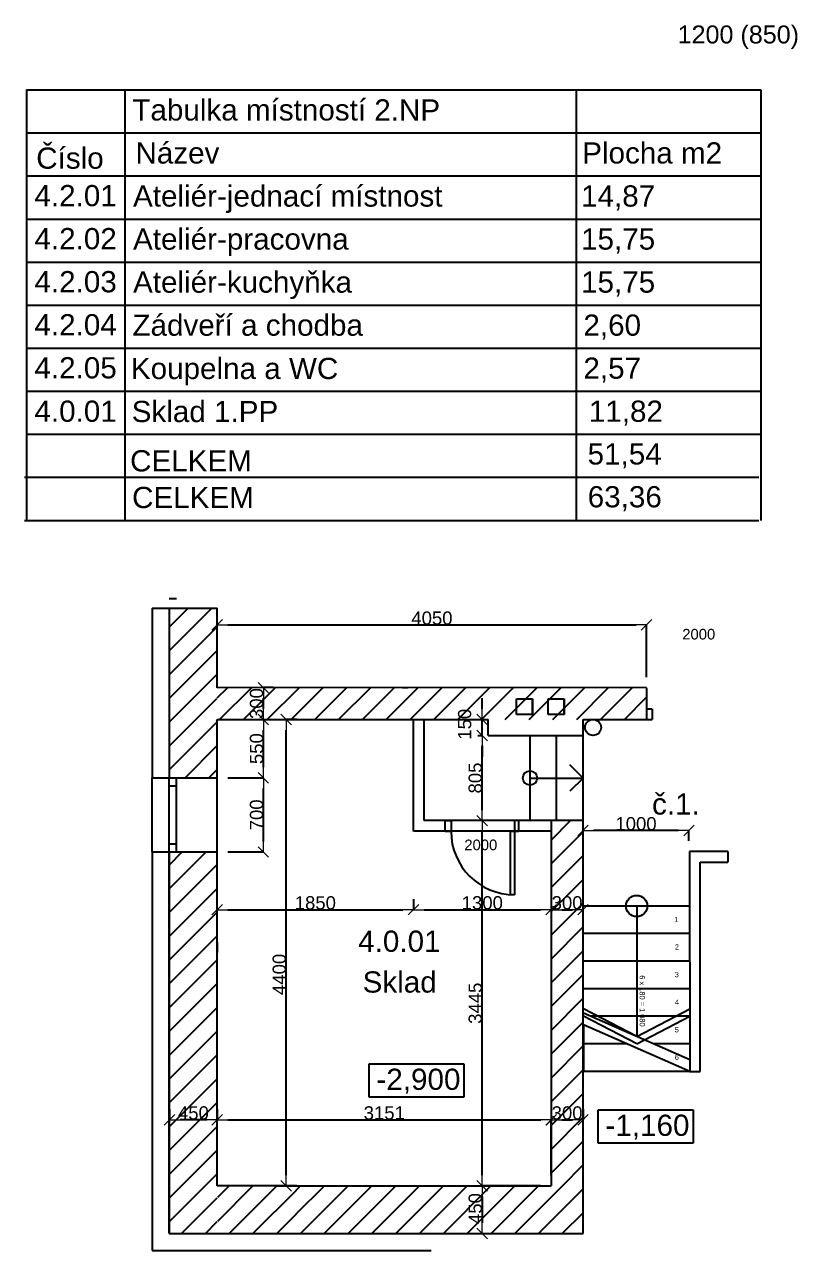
# Model space of a CAD drawing. Header units: millimetres. Extents: x 1480 to 86316, y 1484 to 27567.
# Drawn here: x 39587 to 46878, y 1484 to 13050 of the extents above; entities that cross this region are included whole.
import ezdxf

# ---------------------------------------------------------------- set-up
doc = ezdxf.new("R2010")
doc.units = ezdxf.units.MM
doc.layers.add('přís2 obv. zdivo', color=7, linetype='Continuous')
doc.layers.add('sládek zona', color=7, linetype='Continuous')
doc.styles.add('GENERATED_STYLE_1', font='arial.ttf')

# ---------------------------------------------------------------- blocks, each defined once
blk = doc.blocks.new('ARROWHEAD_6')
at = {"color": 0, "linetype": 'Continuous', "lineweight": 0}
for p, q in [((0, 0), (-1, 0)), ((-0.5, -0.5), (0.5, 0.5))]:
    blk.add_line(p, q, dxfattribs=at)

msp = doc.modelspace()

# ---------------------------------------------------------------- linework, layer by layer
at = {"color": 7}
for p, q in [((40951.1, 7634.1), (41021.1, 7634.1)), ((40791.1, 7543.6), (40791.1, 5943.6)), ((40791.1, 7543.6), (41404.8, 7543.6)), ((40951.1, 7543.6), (40951.1, 5943.6)), ((40952.7, 5943.6), (40953.2, 7543.6)), ((41404.8, 6793.6), (41404.8, 7543.6)), ((41404.8, 6893.6), (41404.8, 7385.5)), ((41504.8, 7385.3), (45354.7, 7385.3)), ((45454.7, 6894), (45454.7, 7385.5)), ((45454.7, 6794), (41404.8, 6793.6)), ((41932.2, 6793.7), (41839.5, 6793.7)), ((43152.2, 6793.8), (43202.2, 6793.8)), ((45454.7, 6793.6), (45454.8, 6493.6)), ((41839.4, 6593.6), (41839.4, 6693.7)), ((43902.6, 6593.6), (43902.6, 6693.6)), ((44227.2, 6539.8), (44227.2, 6689.2)), ((44227.2, 6689.2), (44376.9, 6689.2)), ((44376.9, 6689.2), (44376.9, 6539.8)), ((44377.2, 6539.8), (44377.2, 6689.2)), ((44527.2, 6539.8), (44527.2, 6689.2)), ((44527.2, 6539.8), (44527.2, 6689.2)), ((44527.2, 6539.8), (44527.2, 6689.2)), ((44527.2, 6689.2), (44677.2, 6689.2)), ((44676.9, 6689.2), (44676.9, 6539.8)), ((44676.9, 6689.2), (44676.9, 6539.8)), ((44676.9, 6689.2), (44676.9, 6539.8)), ((44677.2, 6539.8), (44677.2, 6689.2)), ((44677.2, 6539.8), (44677.2, 6689.2)), ((44677.2, 6539.8), (44677.2, 6689.2)), ((45454.8, 6593.6), (45504.8, 6593.6)), ((45506.4, 6593.6), (45506.4, 6493.6)), ((45506.4, 6593.6), (45506.4, 6593.6)), ((41404.8, 5943.6), (41404.8, 6493.6)), ((41404.8, 6493.6), (43961.5, 6493.6)), ((41504.8, 6493.6), (41839.5, 6493.6)), ((41504.8, 6493.6), (41839.5, 6493.6)), ((42159.8, 6493.6), (42053.9, 6493.6)), ((43254.8, 5439.1), (43254.8, 6493.6)), ((43354.8, 5539.1), (43354.8, 6493.6)), ((43861.5, 6493.6), (43902.4, 6493.6)), ((43902.6, 6343.6), (43902.6, 6493.6)), ((43961.5, 6343.6), (43961.5, 6493.6)), ((44376.9, 6539.8), (44227.2, 6539.8)), ((44676.9, 6539.8), (44527.2, 6539.8)), ((44676.9, 6539.8), (44527.2, 6539.8)), ((44676.9, 6539.8), (44527.2, 6539.8)), ((44854.8, 6343.6), (44854.8, 6493.6)), ((44854.8, 6493.6), (45456.4, 6493.6)), ((45404.8, 6493.6), (45454.8, 6493.6)), ((45456.4, 6493.6), (45506.4, 6493.6)), ((41839.4, 6043.6), (41839.4, 6393.6)), ((42054.1, 2193.6), (42054.1, 6393.6)), ((43861.5, 6343.6), (43902.4, 6343.6)), ((43861.5, 6343.6), (43902.4, 6343.6)), ((43961.5, 6343.6), (44854.8, 6343.6)), ((44354.8, 5539.1), (44354.8, 6343.6)), ((44604.8, 5539.1), (44604.8, 6343.6)), ((44854.8, 5539.1), (44854.8, 6343.6)), ((43902.6, 5639.1), (43902.6, 6243.6)), ((43902.6, 6243.6), (43902.6, 6143.6)), ((44854.8, 5941.3), (44729.8, 6066.3)), ((40791.1, 5943.6), (41404.8, 5943.6)), ((40791.1, 5243.5), (40791.1, 5943.6)), ((40952.4, 5243.5), (40952.4, 5943.6)), ((41021.1, 5243.5), (41021.1, 5943.6)), ((41404.8, 5243.5), (41404.8, 5943.6)), ((41504.8, 5943.6), (41839.5, 5943.6)), ((41504.8, 5943.6), (41839.5, 5943.6)), ((44354.8, 5941.3), (44854.8, 5941.3)), ((44854.8, 5941.3), (44729.8, 5816.3)), ((40952.4, 5868), (41021.1, 5868)), ((41839.4, 5343.5), (41839.4, 5843.6)), ((43354.8, 5539.1), (43354.8, 5597.5)), ((44554.8, 5439.1), (43254.8, 5439.1)), ((44554.8, 5539.1), (43354.8, 5539.1)), ((43553.5, 5539.1), (43609.7, 5539.1)), ((43553.5, 5439.1), (43553.5, 5539.1)), ((44249.6, 5539.1), (43553.5, 5539.1)), ((43553.5, 5439.1), (43609.7, 5439.1)), ((44249.6, 5439.1), (43553.5, 5439.1)), ((43609.7, 5539.1), (43609.7, 5439.1)), ((44454.8, 5539.1), (43902.4, 5539.1)), ((44454.8, 5539.1), (43902.4, 5539.1)), ((43902.6, 2193.6), (43902.6, 5439.1)), ((44169.7, 4839.1), (44169.7, 5439.1)), ((44169.7, 5439.1), (44249.6, 5439.1)), ((44209.7, 5539.1), (44209.7, 5439.1)), ((44249.6, 5539.1), (44209.7, 5539.1)), ((44209.7, 5439.1), (44209.7, 4839.1)), ((44249.6, 5439.1), (44249.6, 5539.1)), ((44854.8, 5539.1), (44354.8, 5539.1)), ((44554.8, 5539.1), (44554.8, 2093.6)), ((44854.8, 5539.1), (44754.8, 5539.1)), ((44854.8, 5539.1), (44754.8, 5539.1)), ((44854.8, 1643.6), (44854.8, 5539.1)), ((44854.8, 5348.3), (44854.8, 5445.2)), ((45754.5, 5445), (44954.8, 5445)), ((45854.5, 5348.3), (45854.5, 5445.2)), ((40952.4, 5321.1), (41021.1, 5321.1)), ((40783.1, 5243.5), (41404.8, 5243.5)), ((40791.1, 5243.5), (40791.1, 1483.6)), ((40951.1, 5243.5), (40951.1, 1643.6)), ((40951.1, 1643.6), (40952.4, 5243.5)), ((41404.8, 2093.6), (41404.8, 5243.5)), ((41504.8, 5243.5), (41839.5, 5243.5)), ((46221.5, 5248.3), (45859.5, 5248.3)), ((45859.5, 5248.3), (45860.9, 3173.6)), ((46221.5, 5248.3), (46221.5, 5148.3)), ((45959.5, 3173.6), (45959.5, 5148.3)), ((45959.5, 5148.3), (46221.5, 5148.3)), ((43254.8, 4799), (43254.8, 4699.2)), ((43254.8, 4799), (43254.8, 4699.2)), ((44209.7, 4839.1), (44169.7, 4839.1)), ((44554.8, 4799), (44554.8, 4699.2)), ((44554.8, 4799), (44554.8, 4699.2)), ((41404.8, 4599), (41404.8, 4698.8)), ((41504.8, 4699), (43154.8, 4699)), ((43354.8, 4699), (44454.8, 4699)), ((44654.8, 4699), (44754.8, 4699)), ((44854.8, 4633.6), (44854.8, 4698.8)), ((45860.9, 4733.6), (44860.9, 4733.6)), ((45860.9, 4733.6), (44860.9, 4733.6)), ((45860.9, 4733.6), (44860.9, 4733.6)), ((45860.9, 4733.6), (44860.9, 4733.6)), ((45360.9, 4733.6), (45360.9, 3502.9)), ((45860.9, 4473.6), (44860.9, 4473.6)), ((45860.9, 4473.6), (44860.9, 4473.6)), ((41404.8, 4393.6), (41404.8, 4293.6)), ((45860.9, 4213.6), (44860.9, 4213.6)), ((45860.9, 4213.6), (44860.9, 4213.6)), ((45860.9, 3953.6), (44860.9, 3953.6)), ((45860.9, 3953.6), (44860.9, 3953.6)), ((45360.9, 3502.9), (44860.9, 3762.9)), ((45860.9, 3282.9), (44860.9, 3722.9)), ((45360.9, 3502.9), (45860.9, 3762.9)), ((45360.9, 3433.6), (44860.9, 3693.6)), ((45860.9, 3173.6), (44860.9, 3613.6)), ((44860.9, 3613.6), (44860.9, 3173.6)), ((45860.9, 3693.6), (44927.4, 3693.6)), ((45860.9, 3693.6), (44927.4, 3693.6)), ((45360.9, 3433.6), (45860.9, 3693.6)), ((45270, 3433.6), (44860.9, 3433.6)), ((45270, 3433.6), (44860.9, 3433.6)), ((45860.9, 3433.6), (45518.3, 3433.6)), ((45860.9, 3433.6), (45518.3, 3433.6)), ((42838.4, 3243.9), (43732, 3243.9)), ((42838.4, 2929.6), (42838.4, 3243.9)), ((43732, 3243.9), (43732, 2929.6)), ((45860.9, 3173.6), (44860.9, 3173.6)), ((45860.9, 3173.6), (45959.5, 3173.6)), ((43732, 2929.6), (42838.4, 2929.6)), ((40954.5, 2816.8), (40954.5, 2717)), ((41404.8, 2816.8), (41404.8, 2717)), ((44554.8, 2816.4), (44554.8, 2716.6)), ((44854.8, 2816.4), (44854.8, 2716.6)), ((44998.6, 2810), (45892.3, 2810)), ((44998.6, 2495.7), (44998.6, 2810)), ((45892.3, 2810), (45892.3, 2495.7)), ((41304.8, 2716.8), (41054.5, 2716.8)), ((41404.8, 2193.6), (41404.8, 2716.8)), ((41504.8, 2716.6), (44455.8, 2716.6)), ((44555.8, 2193.6), (44555.8, 2716.8)), ((44654.8, 2716.4), (44754.8, 2716.4)), ((45892.3, 2495.7), (44998.6, 2495.7)), ((42150.1, 2093.6), (41402.2, 2093.6)), ((41966, 2093.6), (44554.8, 2093.6)), ((42154.1, 2093.6), (42054.3, 2093.6)), ((43806.2, 2093.6), (43902.6, 2093.6)), ((44454.8, 2093.6), (43902.4, 2093.6)), ((43902.8, 1993.6), (43902.8, 1743.6)), ((40951.1, 1643.6), (44841, 1643.6)), ((40954.8, 1643.6), (42151.1, 1643.6)), ((43492.1, 1643.6), (43492.1, 1643.6)), ((43760.8, 1643.6), (44854.8, 1643.6)), ((43802.8, 1643.6), (43902.6, 1643.6)), ((40791.1, 1483.6), (42151.1, 1483.6)), ((40791.1, 1483.6), (43423.6, 1483.6))]:
    msp.add_line(p, q, dxfattribs=at)
at = {"color": 7, "linetype": 'Continuous'}
for p, q in [((40951.2, 7140.5), (41354.4, 7543.7)), ((40951.3, 7365), (41129.9, 7543.6)), ((40951.2, 6916), (41401, 7365.8)), ((40951.2, 6691.4), (41401, 7141.3)), ((40951.1, 6466.9), (41401.1, 6916.8)), ((41405.1, 6696.3), (41502.3, 6793.6)), ((41426.9, 6493.6), (41726.8, 6793.5)), ((41651.5, 6493.7), (41951.2, 6793.4)), ((41876.1, 6493.8), (42175.7, 6793.4)), ((42100.6, 6493.8), (42400.1, 6793.3)), ((42325.2, 6493.9), (42624.6, 6793.3)), ((42549.8, 6494), (42849, 6793.2)), ((42774.3, 6494), (43073.5, 6793.2)), ((42998.9, 6494.1), (43297.9, 6793.1)), ((43223.5, 6494.1), (43522.4, 6793)), ((43448, 6494.2), (43746.8, 6793)), ((43672.6, 6494.3), (43971.2, 6792.9)), ((43897.2, 6494.3), (44195.7, 6792.9)), ((44121.7, 6494.4), (44420.1, 6792.8)), ((44346.3, 6494.4), (44644.6, 6792.7)), ((44570.9, 6494.5), (44869, 6792.7)), ((44795.4, 6494.6), (45093.5, 6792.6)), ((45020, 6494.6), (45317.9, 6792.6)), ((40951.1, 6242.3), (41401.1, 6692.3)), ((45244.6, 6494.7), (45454.8, 6704.9)), ((40951.1, 6017.8), (41401.1, 6467.8)), ((41102.2, 5944.4), (41401.1, 6243.3)), ((41327.9, 5945.6), (41401.1, 6018.8)), ((44555, 5356.1), (44738, 5539.1)), ((44555, 5131.6), (44854.5, 5431.1)), ((40955, 4899.2), (41299.3, 5243.5)), ((40955, 5123.7), (41074.7, 5243.4)), ((44555, 4907.1), (44854.5, 5206.6)), ((40955, 4674.7), (41404.7, 5124.4)), ((44554.9, 4682.5), (44854.5, 4982.1)), ((40954.9, 4450.1), (41404.7, 4899.9)), ((44554.9, 4458), (44854.5, 4757.6)), ((40954.9, 4225.6), (41404.7, 4675.4)), ((44554.9, 4233.5), (44854.5, 4533.1)), ((40954.9, 4001.1), (41404.7, 4450.9)), ((44554.9, 4009), (44854.5, 4308.6)), ((40954.9, 3776.6), (41404.7, 4226.4)), ((44554.9, 3784.4), (44854.6, 4084.1)), ((40954.9, 3552), (41404.7, 4001.9)), ((44554.9, 3559.9), (44854.6, 3859.6)), ((40954.9, 3327.5), (41404.8, 3777.4)), ((44554.8, 3335.4), (44854.6, 3635.1)), ((40954.9, 3103), (41404.8, 3552.9)), ((44554.8, 3110.9), (44854.6, 3410.6)), ((40954.8, 2878.5), (41404.8, 3328.4)), ((44554.8, 2886.4), (44854.6, 3186.1)), ((40954.8, 2654), (41404.8, 3103.9)), ((44554.8, 2661.8), (44854.6, 2961.6)), ((40954.8, 2429.4), (41404.8, 2879.4)), ((44554.8, 2437.3), (44854.6, 2737.1)), ((40954.8, 2204.9), (41404.8, 2654.9)), ((40954.8, 1980.4), (41404.8, 2430.4)), ((44554.8, 2212.8), (44854.6, 2512.6)), ((40954.8, 1755.9), (41404.8, 2205.9)), ((44660.9, 2094.5), (44854.6, 2288.1)), ((41408.9, 1985.5), (41517, 2093.6)), ((41408.9, 1761), (41741.5, 2093.6)), ((41516.4, 1644), (41966.1, 2093.7)), ((42149.3, 1827.9), (42415, 2093.6)), ((42149.4, 2052.5), (42190.5, 2093.6)), ((42189.6, 1643.7), (42639.5, 2093.6)), ((42414.3, 1643.9), (42864, 2093.6)), ((42639, 1644.1), (43088.6, 2093.6)), ((42863.7, 1644.3), (43313.1, 2093.6)), ((43088.4, 1644.4), (43537.6, 2093.6)), ((43313.1, 1644.6), (43762.1, 2093.7)), ((43537.8, 1644.8), (43986.6, 2093.7)), ((43762.5, 1645), (44211.2, 2093.7)), ((43987.2, 1645.2), (44435.7, 2093.7)), ((44211.9, 1645.4), (44660.2, 2093.7)), ((41067.6, 1644.2), (41404.8, 1981.4)), ((41741.6, 1644.7), (42151, 2054)), ((44436.6, 1645.6), (44854.7, 2063.7)), ((41293.3, 1645.4), (41404.8, 1756.9)), ((41966.8, 1645.4), (42151.1, 1829.7)), ((44661.3, 1645.8), (44854.8, 1839.3))]:
    msp.add_line(p, q, dxfattribs=at)
at = {"color": 7}
for centre, radius in [((44949.5, 6418.6), 75), ((44354.8, 5941.3), 67.2), ((45360.9, 4733.6), 100)]:
    msp.add_circle(centre, radius, dxfattribs=at)
msp.add_arc((44209.7, 5439.1), 600, 180, 270, dxfattribs=at)
msp.add_point((45860.9, 3173.6), dxfattribs=at)
at = {"layer": 'přís2 obv. zdivo', "color": 7}
for p, q in [((39606.5, 12433.7), (46533, 12433.7)), ((39606.5, 12433.7), (39606.5, 8372.4)), ((40533, 12433.7), (40533, 8372.4)), ((44789.6, 12433.7), (44789.6, 8372.4)), ((46533, 12433.7), (46533, 8388.8)), ((46533, 12433.7), (46533, 8388.8)), ((46533, 12433.7), (46533, 8372.4)), ((46533, 12433.7), (46533, 8372.4)), ((39606.5, 12027.6), (46533, 12027.6)), ((40533, 12027.6), (44789.6, 12027.6)), ((39606.5, 11621.5), (46533, 11621.5)), ((39643.9, 11621.5), (46533, 11621.5)), ((39643.9, 11621.5), (46533, 11621.5)), ((39606.5, 11215.3), (46533, 11215.3)), ((39606.5, 10809.2), (46533, 10809.2)), ((39606.5, 10403.1), (46533, 10403.1)), ((39606.5, 9996.9), (46533, 9996.9)), ((39606.5, 9590.8), (46533, 9590.8)), ((39606.5, 9184.7), (46533, 9184.7)), ((39586.5, 8778.5), (46513, 8778.5)), ((39586.5, 8372.4), (46513, 8372.4))]:
    msp.add_line(p, q, dxfattribs=at)

# ---------------------------------------------------------------- block references
at = {"color": 7, "xscale": 100, "yscale": 100, "zscale": 100}
for p, rotation in [((41404.8, 7385.3), 180), ((41839.4, 6793.7), 90), ((41839.4, 6493.6), 270), ((43902.6, 6493.6), 270), ((41839.4, 6493.6), 90), ((42054.1, 6493.6), 90), ((43902.6, 6343.6), 90), ((43902.6, 6343.6), 90), ((41839.4, 5943.6), 270), ((41839.4, 5943.6), 90), ((43902.6, 5539.1), 270), ((43902.6, 5539.1), 90), ((44854.8, 5445), 180), ((41839.4, 5243.5), 270), ((41404.8, 4699), 180), ((43254.8, 4699), 180), ((44554.8, 4699), 180), ((40954.5, 2716.8), 180), ((41404.8, 2716.6), 180), ((44554.8, 2716.4), 180), ((42054.1, 2093.6), 270), ((43902.6, 2093.6), 270), ((43902.8, 2093.6), 90), ((43902.8, 1643.6), 270)]:
    msp.add_blockref('ARROWHEAD_6', p, dxfattribs=dict(at, rotation=rotation))
for p in [(45454.7, 7385.3), (45854.5, 5445), (43254.8, 4699), (44554.8, 4699), (44854.8, 4699), (41404.8, 2716.8), (44555.8, 2716.6), (44854.8, 2716.4)]:
    msp.add_blockref('ARROWHEAD_6', p, dxfattribs=at)

# ---------------------------------------------------------------- texts
at = {"color": 7, "style": 'GENERATED_STYLE_1'}
for s, height, p in [('1200 (850)', 169.55, (45747, 12871.7)), ('č.1.', 200, (45505.9, 5596.4)), ('4.0.01', 200, (42734, 4301.3)), ('         -2,900', 200, (42208, 2998.9)), ('         -1,160', 200, (44368.3, 2565))]:
    msp.add_text(s, height=height, dxfattribs=at).set_placement(p)
for s, height, rotation, p in [('2000', 100, 360, (45791, 7248.1)), ('2000', 100, 360, (43735.3, 5260.4)), ('1', 50, 360, (45715.3, 4581.4)), ('2', 50, 360, (45720.9, 4321.4)), ('  6 x 180 = 1 080', 50, 270, (45388.7, 4118.3)), ('3', 50, 360, (45720, 4061.4)), ('4', 50, 360, (45722.1, 3801.5)), ('5', 50, 360, (45720.1, 3541.5)), ('6', 50, 360, (45720.3, 3281.4))]:
    msp.add_text(s, height=height, rotation=rotation, dxfattribs=at).set_placement(p)
at = {"color": 7, "char_height": 125, "attachment_point": 5, "style": 'GENERATED_STYLE_1'}
for s, insert in [('\\A1;4050', (43429.7, 7449.3)), ('\\A1;1000', (45354.6, 5509)), ('\\A1;1850', (42329.8, 4762.9)), ('\\A1;1300', (43904.8, 4763)), ('\\A1;300', (44704.8, 4763)), ('\\A1;450', (41179.6, 2780.7)), ('\\A1;3151', (42980.3, 2780.6)), ('\\A1;300', (44704.8, 2780.4))]:
    msp.add_mtext(s, dxfattribs=dict(at, insert=insert))
at = {"color": 7, "char_height": 125, "attachment_point": 5, "rotation": 90, "style": 'GENERATED_STYLE_1'}
for s, insert in [('\\A1;300', (41775.4, 6643.7)), ('\\A1;150', (43738.7, 6448.7)), ('\\A1;550', (41775.4, 6218.6)), ('\\A1;805', (43838.7, 5941.3)), ('\\A1;700', (41775.4, 5593.6)), ('\\A1;4400', (41990.2, 4088.5)), ('\\A1;3445', (43838.7, 3816.3)), ('\\A1;450', (43838.9, 1879.2))]:
    msp.add_mtext(s, dxfattribs=dict(at, insert=insert))
at = {"layer": 'sládek zona', "color": 7, "style": 'GENERATED_STYLE_1'}
for s, p in [('Tabulka místností 2.NP', (40603.6, 12144.6)), ('Číslo', (39696.7, 11689.9)), ('Název', (40633, 11738.5)), ('Plocha m2', (44847.2, 11738.8)), ('4.2.01', (39680.1, 11336.1)), ('Ateliér-jednací místnost', (40610.2, 11332.3)), ('14,87', (44836.3, 11332.6)), ('4.2.02', (39680.1, 10930)), ('Ateliér-pracovna', (40610.2, 10926.2)), ('15,75', (44836.3, 10926.5)), ('4.2.03', (39680.1, 10523.9)), ('Ateliér-kuchyňka', (40610.2, 10520.1)), ('15,75', (44836.3, 10520.4)), ('4.2.04', (39680.1, 10117.7)), ('Zádveří a chodba', (40604.6, 10114)), ('2,60', (44858.5, 10114.2)), ('4.2.05', (39680.1, 9711.6)), ('Koupelna a WC', (40589.7, 9705.5)), ('2,57', (44858.5, 9708.1)), ('4.0.01', (39680.1, 9302)), ('Sklad 1.PP', (40597.6, 9299.4)), ('11,82', (44909.7, 9302)), ('CELKEM', (40582.5, 8834.1)), ('51,54', (44898, 8899)), ('CELKEM', (40601.1, 8488.1)), ('63,36', (44899.1, 8495)), ('Sklad', (42775.9, 3916.7))]:
    msp.add_text(s, height=200, dxfattribs=at).set_placement(p)

doc.saveas('drawing.dxf')
